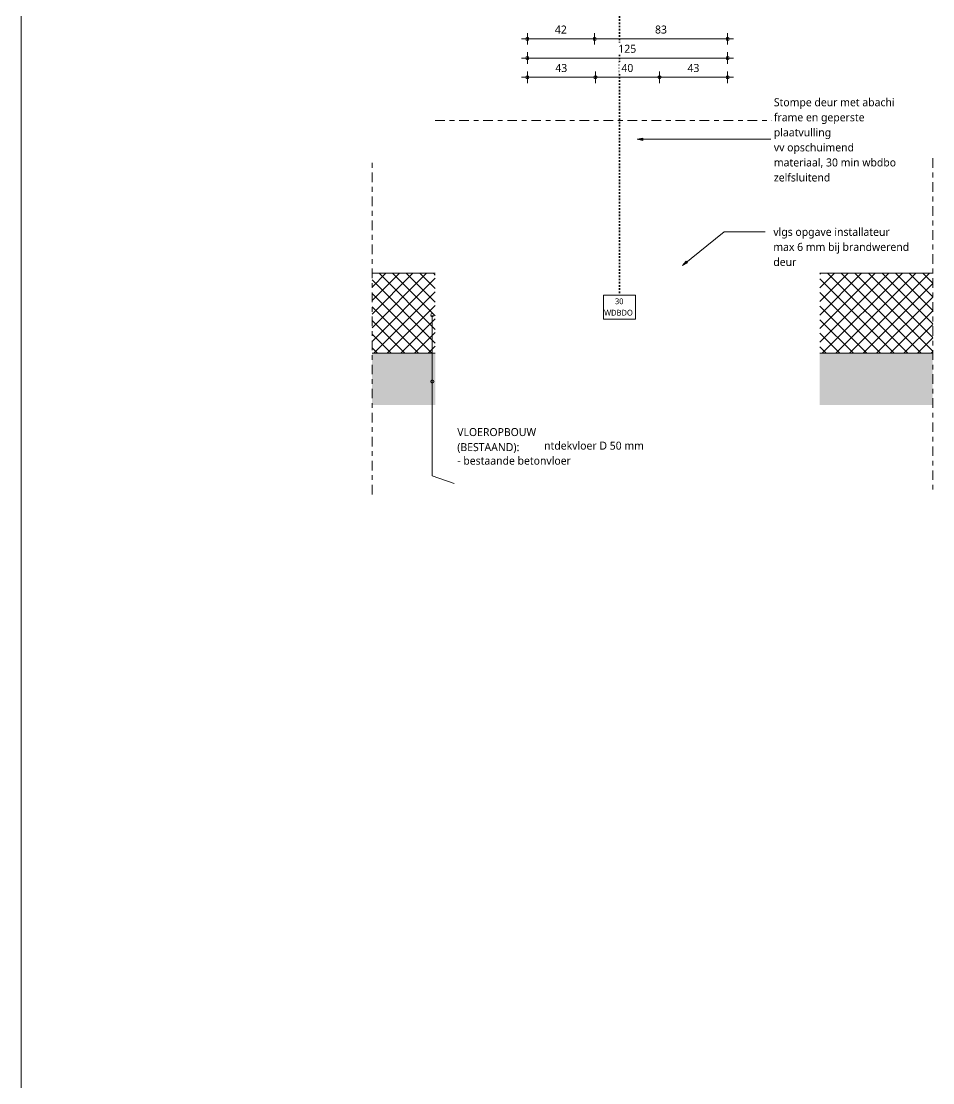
# Model space of a CAD drawing. Header units: millimetres. Extents: x 32900 to 38291, y -18988 to 4133.
# Drawn here: x 37280 to 37848, y -11865 to -11202 of the extents above; entities that cross this region are included whole.
import ezdxf

# ---------------------------------------------------------------- set-up
doc = ezdxf.new("R2010")
doc.units = ezdxf.units.MM
doc.linetypes.add('MV_30_min', pattern=[2, 1, -1])
doc.linetypes.add('MV_center', pattern=[15, 6, -3, 3, -3])
for name, color, linetype, lineweight in [('A-ANNO-DIMS', 211, 'Continuous', 13), ('A-ANNO-DIMS-2', 211, 'Continuous', 13), ('A-ANNO-NOTE', 131, 'Continuous', 18), ('A-DETL', 90, 'Continuous', 13), ('A-DETL-GENF', 92, 'Continuous', 18), ('A-DETL-THIN', 151, 'Continuous', 18), ('G-ANNO-TEXT', 231, 'Continuous', 13)]:
    doc.layers.add(name, color=color, linetype=linetype, lineweight=lineweight)
doc.styles.add('Segoe UI', font='segoeui.ttf', dxfattribs={"height": 5})
doc.styles.add('Segoe UI_2', font='segoeui.ttf', dxfattribs={"height": 3.6})
doc.styles.add('Segoe UI_B', font='segoeui.ttf', dxfattribs={"height": 5})
doc.dimstyles.new('2_5_mm_4', dxfattribs={"dimscale": 304.8, "dimtxt": 5.23682, "dimasz": 0.006562, "dimexe": 0.011811, "dimexo": 0.0625, "dimgap": 0.005906, "dimtad": 1, "dimdec": 0, "dimzin": 0, "dimdsep": 46, "dimtxsty": 'Segoe UI', "dimblk1": 'DOTBLANK', "dimblk2": 'DOTBLANK', "dimsah": 1, "dimcen": 0.09, "dimdle": 0.011811, "dimazin": 0, "dimtfac": 1, "dimtdec": 4, "dimtix": 1, "dimtmove": 0, "dimatfit": 3, "dimfxl": 0.011811, "dimfxlon": 1, "dimtvp": 1, "dimtfill": 1, "dimtolj": 1, "dimtzin": 0, "dimarcsym": 2})

# ---------------------------------------------------------------- blocks, each defined once
blk = doc.blocks.new('NLRS_00_DI_maskeer - Type 1-4234923-Details ziekenhuis Utiliteitsgebouw')
at = {"layer": 'A-DETL-GENF', "linetype": 'MV_center'}
blk.add_line((-100, 0), (110, 0), dxfattribs=at)
blk = doc.blocks.new('NLRS_00_DI_maskeer - Type 1-4234924-Details ziekenhuis Utiliteitsgebouw')
at = {"layer": 'A-DETL-GENF', "linetype": 'MV_center'}
blk.add_line((110, 0), (-100, 0), dxfattribs=at)
blk = doc.blocks.new('NLRS_00_DI_maskeer - Type 1-4234902-Details ziekenhuis Utiliteitsgebouw')
at = {"layer": 'A-DETL-GENF', "linetype": 'MV_center'}
blk.add_line((-100, 0), (140, 0), dxfattribs=at)
blk = doc.blocks.new('DIMBLOCK847-Details ziekenhuis Utiliteitsgebouw')
at = {"layer": 'A-ANNO-DIMS-2'}
for p, q in [((37595.42, -11213.32), (37595.42, -11209.72)), ((37637.42, -11213.32), (37637.42, -11209.72)), ((37591.82, -11213.32), (37637.42, -11213.32)), ((37595.42, -11213.32), (37595.42, -11216.92)), ((37637.42, -11213.32), (37637.42, -11216.92))]:
    blk.add_line(p, q, dxfattribs=at)
for centre in [(37595.42, -11213.32), (37637.42, -11213.32)]:
    blk.add_circle(centre, 1, dxfattribs=at)
at = {"layer": 'A-ANNO-DIMS-2', "color": 0, "insert": (37612.61, -11204.99), "char_height": 5, "width": 9.1406, "attachment_point": 1, "line_spacing_factor": 1.142579, "style": 'Segoe UI', "bg_fill": 3, "box_fill_scale": 1.25, "bg_fill_color": 9, "bg_fill_true_color": 13158600, "bg_fill_transparency": 0}
blk.add_mtext('42', dxfattribs=at)
blk = doc.blocks.new('_DotBlank')
at = {"color": 0, "linetype": 'ByBlock', "lineweight": -2}
blk.add_line((-0.5, 0), (-1, 0), dxfattribs=at)
blk.add_circle((0, 0), 0.5, dxfattribs=at)
blk = doc.blocks.new('DIMBLOCK848-Details ziekenhuis Utiliteitsgebouw')
at = {"layer": 'A-ANNO-DIMS-2'}
for p, q in [((37637.42, -11213.32), (37637.42, -11209.72)), ((37720.42, -11213.32), (37720.42, -11209.72)), ((37637.42, -11213.32), (37724.02, -11213.32)), ((37637.42, -11213.32), (37637.42, -11216.92)), ((37720.42, -11213.32), (37720.42, -11216.92))]:
    blk.add_line(p, q, dxfattribs=at)
for centre in [(37637.42, -11213.32), (37720.42, -11213.32)]:
    blk.add_circle(centre, 1, dxfattribs=at)
at = {"layer": 'A-ANNO-DIMS-2', "color": 0, "insert": (37675.11, -11204.99), "char_height": 5, "width": 9.1406, "attachment_point": 1, "line_spacing_factor": 1.142579, "style": 'Segoe UI', "bg_fill": 3, "box_fill_scale": 1.25, "bg_fill_color": 9, "bg_fill_true_color": 13158600, "bg_fill_transparency": 0}
blk.add_mtext('83', dxfattribs=at)
blk = doc.blocks.new('DIMBLOCK849-Details ziekenhuis Utiliteitsgebouw')
at = {"layer": 'A-ANNO-DIMS-2'}
for p, q in [((37595.42, -11225.32), (37595.42, -11221.72)), ((37720.42, -11225.32), (37720.42, -11221.72)), ((37591.82, -11225.32), (37724.02, -11225.32)), ((37595.42, -11225.32), (37595.42, -11228.92)), ((37720.42, -11225.32), (37720.42, -11228.92))]:
    blk.add_line(p, q, dxfattribs=at)
for centre in [(37595.42, -11225.32), (37720.42, -11225.32)]:
    blk.add_circle(centre, 1, dxfattribs=at)
at = {"layer": 'A-ANNO-DIMS-2', "color": 0, "insert": (37652.2, -11216.99), "char_height": 5, "width": 13.7109, "attachment_point": 1, "line_spacing_factor": 1.142579, "style": 'Segoe UI', "bg_fill": 3, "box_fill_scale": 1.25, "bg_fill_color": 9, "bg_fill_true_color": 13158600, "bg_fill_transparency": 0}
blk.add_mtext('125', dxfattribs=at)
blk = doc.blocks.new('DIMBLOCK854-Details ziekenhuis Utiliteitsgebouw')
at = {"layer": 'A-ANNO-DIMS-2'}
for p, q in [((37595.42, -11237.32), (37595.42, -11233.72)), ((37637.92, -11237.32), (37637.92, -11233.72)), ((37591.82, -11237.32), (37637.92, -11237.32)), ((37595.42, -11237.32), (37595.42, -11240.92)), ((37637.92, -11237.32), (37637.92, -11240.92))]:
    blk.add_line(p, q, dxfattribs=at)
for centre in [(37595.42, -11237.32), (37637.92, -11237.32)]:
    blk.add_circle(centre, 1, dxfattribs=at)
at = {"layer": 'A-ANNO-DIMS-2', "color": 0, "insert": (37612.86, -11228.99), "char_height": 5, "width": 9.1406, "attachment_point": 1, "line_spacing_factor": 1.142579, "style": 'Segoe UI', "bg_fill": 3, "box_fill_scale": 1.25, "bg_fill_color": 9, "bg_fill_true_color": 13158600, "bg_fill_transparency": 0}
blk.add_mtext('43', dxfattribs=at)
blk = doc.blocks.new('DIMBLOCK855-Details ziekenhuis Utiliteitsgebouw')
at = {"layer": 'A-ANNO-DIMS-2'}
for p, q in [((37637.92, -11237.32), (37637.92, -11233.72)), ((37677.92, -11237.32), (37677.92, -11233.72)), ((37637.92, -11237.32), (37677.92, -11237.32)), ((37637.92, -11237.32), (37637.92, -11240.92)), ((37677.92, -11237.32), (37677.92, -11240.92))]:
    blk.add_line(p, q, dxfattribs=at)
for centre in [(37637.92, -11237.32), (37677.92, -11237.32)]:
    blk.add_circle(centre, 1, dxfattribs=at)
at = {"layer": 'A-ANNO-DIMS-2', "color": 0, "insert": (37654.11, -11228.99), "char_height": 5, "width": 9.1406, "attachment_point": 1, "line_spacing_factor": 1.142579, "style": 'Segoe UI', "bg_fill": 3, "box_fill_scale": 1.25, "bg_fill_color": 9, "bg_fill_true_color": 13158600, "bg_fill_transparency": 0}
blk.add_mtext('40', dxfattribs=at)
blk = doc.blocks.new('DIMBLOCK856-Details ziekenhuis Utiliteitsgebouw')
at = {"layer": 'A-ANNO-DIMS-2'}
for p, q in [((37677.92, -11237.32), (37677.92, -11233.72)), ((37720.42, -11237.32), (37720.42, -11233.72)), ((37677.92, -11237.32), (37724.02, -11237.32)), ((37677.92, -11237.32), (37677.92, -11240.92)), ((37720.42, -11237.32), (37720.42, -11240.92))]:
    blk.add_line(p, q, dxfattribs=at)
for centre in [(37677.92, -11237.32), (37720.42, -11237.32)]:
    blk.add_circle(centre, 1, dxfattribs=at)
at = {"layer": 'A-ANNO-DIMS-2', "color": 0, "insert": (37695.36, -11228.99), "char_height": 5, "width": 9.1406, "attachment_point": 1, "line_spacing_factor": 1.142579, "style": 'Segoe UI', "bg_fill": 3, "box_fill_scale": 1.25, "bg_fill_color": 9, "bg_fill_true_color": 13158600, "bg_fill_transparency": 0}
blk.add_mtext('43', dxfattribs=at)
blk = doc.blocks.new('02_GA_brandscheiding - 30 min-3717880-Details ziekenhuis Utiliteitsgebouw')
at = {"layer": 'A-ANNO-NOTE'}
for p, q in [((-5, 3.75), (5, 3.75)), ((-5, -3.75), (-5, 3.75)), ((5, 3.75), (5, -3.75)), ((5, -3.75), (-5, -3.75))]:
    blk.add_line(p, q, dxfattribs=at)

msp = doc.modelspace()

# ---------------------------------------------------------------- hatches: boundary and pattern name
at = {"layer": 'A-ANNO-NOTE'}
msp.add_hatch(color=256, dxfattribs=at).paths.add_polyline_path([(37663.94, -11276.05), (37667.54, -11276.69), (37667.54, -11275.42)])
at = {"layer": 'A-DETL-GENF', "lineweight": 13}
h = msp.add_hatch(dxfattribs=at)
h.set_pattern_fill('FP_10', color=254, style=0, pattern_type=2)
h.set_pattern_definition([(45, (0, 0), (-4.2426407, 4.2426407), []), (135, (0, 0), (-4.2426407, -4.2426407), [])])
h.paths.add_polyline_path([(37848.46, -11409.67), (37848.46, -11359.67), (37777.92, -11359.67), (37777.92, -11409.67)])
h.paths.add_polyline_path([(37498.46, -11409.67), (37537.92, -11409.67), (37537.92, -11359.67), (37498.46, -11359.67), (37498.46, -11396.49)])
at = {"layer": 'A-DETL-GENF'}
h = msp.add_hatch(color=9, dxfattribs=at)
h.paths.add_polyline_path([(37848.46, -11441.96), (37848.46, -11409.67), (37777.92, -11409.67), (37777.92, -11441.96)])
h.paths.add_polyline_path([(37537.92, -11441.96), (37537.92, -11409.67), (37498.46, -11409.67), (37498.46, -11441.96)])
at = {"layer": 'G-ANNO-TEXT'}
msp.add_hatch(color=7, dxfattribs=at).paths.add_polyline_path([(37692.23, -11354.94), (37695.42, -11353.17), (37694.62, -11352.18)])

# ---------------------------------------------------------------- linework, layer by layer
at = {"layer": 'A-ANNO-NOTE'}
for p, q in [((37667.54, -11275.42), (37663.94, -11276.05)), ((37663.94, -11276.05), (37667.54, -11276.69)), ((37663.94, -11276.05), (37747.37, -11276.05)), ((37667.54, -11276.69), (37667.54, -11275.42)), ((37536.08, -11385.8), (37536.08, -11486.11)), ((37536.08, -11427.29), (37536.08, -11486.11)), ((37536.08, -11486.11), (37549.77, -11490.95)), ((37536.08, -11486.11), (37549.77, -11490.95))]:
    msp.add_line(p, q, dxfattribs=at)
for centre in [(37536.08, -11385.8), (37536.08, -11427.29)]:
    msp.add_circle(centre, 1, dxfattribs=at)
at = {"layer": 'A-DETL', "lineweight": 18}
msp.add_line((37279.51, 3651.86), (37279.51, -18988.14), dxfattribs=at)
at = {"layer": 'A-DETL', "linetype": 'MV_30_min', "lineweight": 35}
msp.add_line((37652.92, -10983.09), (37652.92, -11373.36), dxfattribs=at)
at = {"layer": 'A-DETL'}
for p, q in [((37537.92, -11359.67), (37498.46, -11359.67)), ((37848.46, -11359.67), (37777.92, -11359.67))]:
    msp.add_line(p, q, dxfattribs=at)
at = {"layer": 'A-DETL-THIN'}
for p, q in [((37537.92, -11409.67), (37498.46, -11409.67)), ((37848.46, -11409.67), (37777.92, -11409.67))]:
    msp.add_line(p, q, dxfattribs=at)
at = {"layer": 'G-ANNO-TEXT', "color": 250}
for p, q in [((37692.23, -11354.94), (37718.19, -11333.84)), ((37718.19, -11333.84), (37743.94, -11333.84)), ((37694.62, -11352.18), (37692.23, -11354.94)), ((37692.23, -11354.94), (37695.42, -11353.17)), ((37695.42, -11353.17), (37694.62, -11352.18))]:
    msp.add_line(p, q, dxfattribs=at)

# ---------------------------------------------------------------- block references
at = {"layer": 'A-ANNO-NOTE', "xscale": 2, "yscale": 2, "zscale": 2}
msp.add_blockref('02_GA_brandscheiding - 30 min-3717880-Details ziekenhuis Utiliteitsgebouw', (37652.92, -11380.86), dxfattribs=at)
at = {"layer": 'A-DETL-GENF', "linetype": 'MV_center'}
msp.add_blockref('NLRS_00_DI_maskeer - Type 1-4234902-Details ziekenhuis Utiliteitsgebouw', (37637.92, -11264.29), dxfattribs=at)
at = {"layer": 'A-DETL-GENF', "linetype": 'MV_center', "rotation": 270}
for name, p in [('NLRS_00_DI_maskeer - Type 1-4234924-Details ziekenhuis Utiliteitsgebouw', (37498.46, -11387.79)), ('NLRS_00_DI_maskeer - Type 1-4234923-Details ziekenhuis Utiliteitsgebouw', (37848.46, -11387.79))]:
    msp.add_blockref(name, p, dxfattribs=at)

# ---------------------------------------------------------------- texts
at = {"layer": 'A-ANNO-NOTE', "lineweight": 13, "char_height": 5, "attachment_point": 1, "style": 'Segoe UI', "bg_fill": 3, "box_fill_scale": 1.25, "bg_fill_color": 9, "bg_fill_true_color": 13158600, "bg_fill_transparency": 0}
for s, insert, width in [('Stompe deur met abachi', (37749.28, -11250.41), 92.6751), ('- bestaande cementdekvloer D 50 mm', (37551.67, -11464.84), 144.1434)]:
    msp.add_mtext(s, dxfattribs=dict(at, insert=insert, width=width))
at = {"layer": 'A-ANNO-NOTE', "lineweight": 13, "char_height": 3.6, "attachment_point": 1, "style": 'Segoe UI_2'}
for s, insert, width in [('30', (37650.07, -11375.39), 7.0549), ('WDBDO', (37643.33, -11382.53), 23.4093)]:
    msp.add_mtext(s, dxfattribs=dict(at, insert=insert, width=width))
at = {"layer": 'G-ANNO-TEXT', "color": 7, "char_height": 5, "attachment_point": 1, "style": 'Segoe UI'}
for s, insert, width in [('vlgs opgave installateur', (37748.94, -11331.34), 88.346), ('max 6 mm bij brandwerend ', (37748.94, -11340.73), 104.2194), ('deur', (37748.94, -11350.13), 17.1561)]:
    msp.add_mtext(s, dxfattribs=dict(at, insert=insert, width=width))

# ---------------------------------------------------------------- dimensions: what is measured, and where the dimension line sits
at = {"layer": 'A-ANNO-DIMS'}
dim = msp.add_linear_dim(base=(37637.42, -11213.32), p1=(37595.42, -11209.72), p2=(37637.42, -11209.72), dimstyle='2_5_mm_4', override={"dimpost": '<>', "dimfxl": 42}, dxfattribs=at)
dim.commit()
dim.dimension.update_dxf_attribs({"geometry": 'DIMBLOCK847-Details ziekenhuis Utiliteitsgebouw', "text_midpoint": (37616.42, -11208.98)})

# ---------------------------------------------------------------- next in the draw order: texts
at = {"layer": 'A-ANNO-NOTE', "lineweight": 13, "char_height": 5, "attachment_point": 1, "bg_fill": 3, "box_fill_scale": 1.25, "bg_fill_color": 9, "bg_fill_true_color": 13158600, "bg_fill_transparency": 0}
for s, insert, width, style in [('frame en geperste', (37749.28, -11259.8), 68.6245, 'Segoe UI'), ('VLOEROPBOUW', (37551.67, -11456.37), 64.616, 'Segoe UI_B'), ('- bestaande betonvloer', (37551.67, -11474.23), 87.5443, 'Segoe UI')]:
    msp.add_mtext(s, dxfattribs=dict(at, insert=insert, width=width, style=style))

# ---------------------------------------------------------------- next in the draw order: dimensions: what is measured, and where the dimension line sits
at = {"layer": 'A-ANNO-DIMS'}
dim = msp.add_linear_dim(base=(37720.42, -11213.32), p1=(37637.42, -11209.72), p2=(37720.42, -11209.72), dimstyle='2_5_mm_4', override={"dimpost": '<>', "dimfxl": 83}, dxfattribs=at)
dim.commit()
dim.dimension.update_dxf_attribs({"geometry": 'DIMBLOCK848-Details ziekenhuis Utiliteitsgebouw', "text_midpoint": (37678.92, -11208.93)})

# ---------------------------------------------------------------- next in the draw order: texts
at = {"layer": 'A-ANNO-NOTE', "lineweight": 13, "char_height": 5, "attachment_point": 1, "bg_fill": 3, "box_fill_scale": 1.25, "bg_fill_color": 9, "bg_fill_true_color": 13158600, "bg_fill_transparency": 0}
for s, insert, width, style in [('plaatvulling', (37749.28, -11269.2), 43.4515, 'Segoe UI'), ('(BESTAAND):', (37551.67, -11465.77), 53.2321, 'Segoe UI_B')]:
    msp.add_mtext(s, dxfattribs=dict(at, insert=insert, width=width, style=style))

# ---------------------------------------------------------------- next in the draw order: dimensions: what is measured, and where the dimension line sits
at = {"layer": 'A-ANNO-DIMS'}
dim = msp.add_linear_dim(base=(37720.42, -11225.32), p1=(37595.42, -11221.72), p2=(37720.42, -11221.72), dimstyle='2_5_mm_4', override={"dimpost": '<>', "dimfxl": 125}, dxfattribs=at)
dim.commit()
dim.dimension.update_dxf_attribs({"geometry": 'DIMBLOCK849-Details ziekenhuis Utiliteitsgebouw', "text_midpoint": (37657.92, -11220.92)})

# ---------------------------------------------------------------- next in the draw order: texts
at = {"layer": 'A-ANNO-NOTE', "lineweight": 13, "insert": (37749.28, -11278.59), "char_height": 5, "width": 61.0886, "attachment_point": 1, "style": 'Segoe UI', "bg_fill": 3, "box_fill_scale": 1.25, "bg_fill_color": 9, "bg_fill_true_color": 13158600, "bg_fill_transparency": 0}
msp.add_mtext('vv opschuimend', dxfattribs=at)

# ---------------------------------------------------------------- next in the draw order: dimensions: what is measured, and where the dimension line sits
at = {"layer": 'A-ANNO-DIMS'}
dim = msp.add_linear_dim(base=(37637.91659858, -11237.31772098), p1=(37595.41659858, -11233.71772098), p2=(37637.91659858, -11233.71772098), dimstyle='2_5_mm_4', override={"dimpost": '<>', "dimfxl": 42.5}, dxfattribs=at)
dim.commit()
dim.dimension.update_dxf_attribs({"geometry": 'DIMBLOCK854-Details ziekenhuis Utiliteitsgebouw', "text_midpoint": (37616.66659858, -11232.93229559)})

# ---------------------------------------------------------------- next in the draw order: texts
at = {"layer": 'A-ANNO-NOTE', "lineweight": 13, "insert": (37749.28, -11287.98), "char_height": 5, "width": 93.3164, "attachment_point": 1, "style": 'Segoe UI', "bg_fill": 3, "box_fill_scale": 1.25, "bg_fill_color": 9, "bg_fill_true_color": 13158600, "bg_fill_transparency": 0}
msp.add_mtext('materiaal, 30 min wbdbo', dxfattribs=at)

# ---------------------------------------------------------------- next in the draw order: dimensions: what is measured, and where the dimension line sits
at = {"layer": 'A-ANNO-DIMS'}
dim = msp.add_linear_dim(base=(37677.92, -11237.32), p1=(37637.92, -11233.72), p2=(37677.92, -11233.72), dimstyle='2_5_mm_4', override={"dimpost": '<>', "dimfxl": 40}, dxfattribs=at)
dim.commit()
dim.dimension.update_dxf_attribs({"geometry": 'DIMBLOCK855-Details ziekenhuis Utiliteitsgebouw', "text_midpoint": (37657.92, -11232.93)})

# ---------------------------------------------------------------- next in the draw order: texts
at = {"layer": 'A-ANNO-NOTE', "lineweight": 13, "insert": (37749.28, -11297.37), "char_height": 5, "width": 42.8101, "attachment_point": 1, "style": 'Segoe UI', "bg_fill": 3, "box_fill_scale": 1.25, "bg_fill_color": 9, "bg_fill_true_color": 13158600, "bg_fill_transparency": 0}
msp.add_mtext('zelfsluitend', dxfattribs=at)

# ---------------------------------------------------------------- next in the draw order: dimensions: what is measured, and where the dimension line sits
at = {"layer": 'A-ANNO-DIMS'}
dim = msp.add_linear_dim(base=(37720.41659858, -11237.31772098), p1=(37677.91659858, -11233.71772098), p2=(37720.41659858, -11233.71772098), dimstyle='2_5_mm_4', override={"dimpost": '<>', "dimfxl": 42.5}, dxfattribs=at)
dim.commit()
dim.dimension.update_dxf_attribs({"geometry": 'DIMBLOCK856-Details ziekenhuis Utiliteitsgebouw', "text_midpoint": (37699.16659858, -11232.93229559)})

doc.saveas('drawing.dxf')
